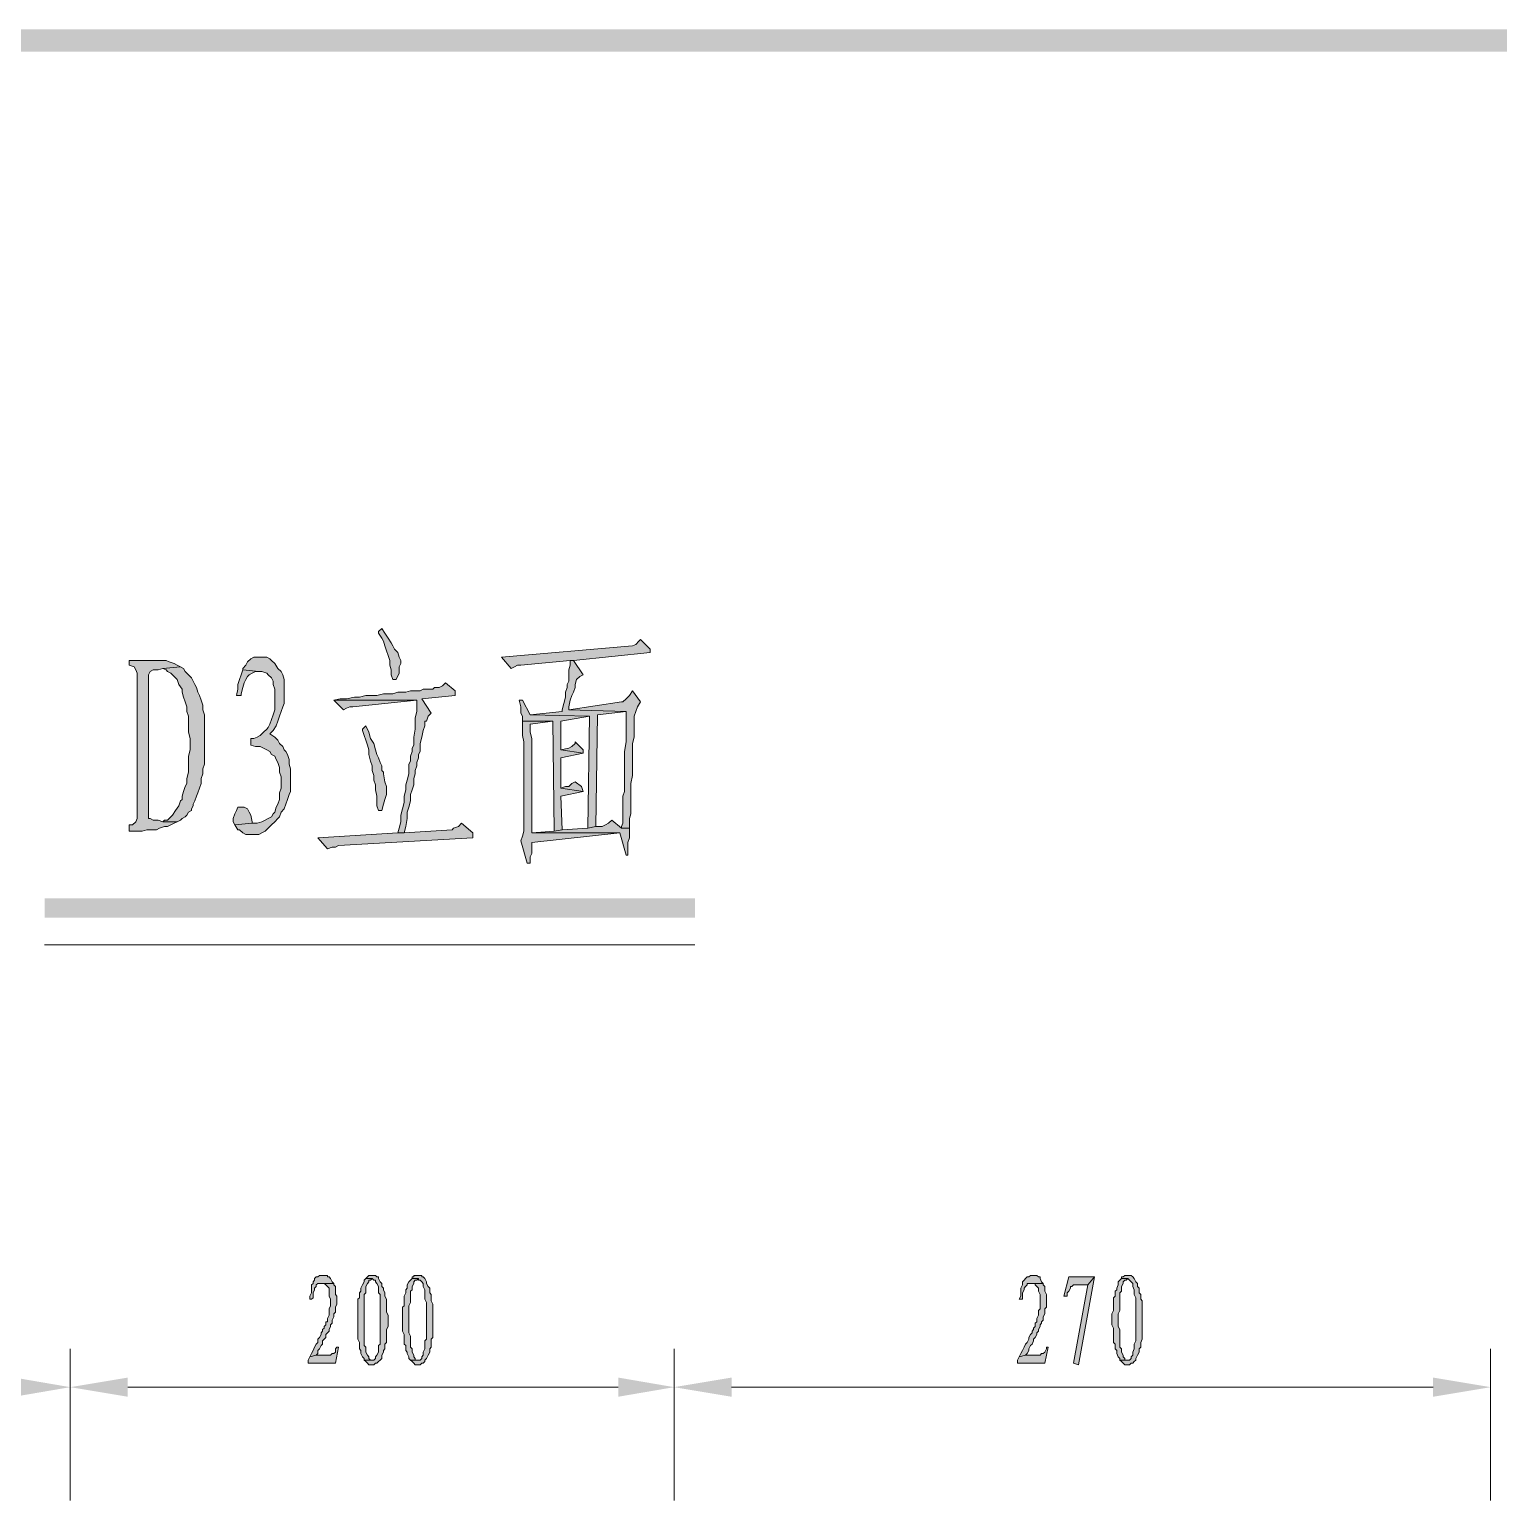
# Model space of a CAD drawing. Header units: millimetres. Extents: x 24 to 410, y 10 to 282.
# Drawn here: x 122.79 to 161.71, y 243.25 to 282.24 of the extents above; entities that cross this region are included whole.
import ezdxf

# ---------------------------------------------------------------- set-up
doc = ezdxf.new("R2010")
doc.units = ezdxf.units.MM

msp = doc.modelspace()

# ---------------------------------------------------------------- hatches: boundary and pattern name
h = msp.add_hatch(color=7)
h.dxf.hatch_style = 2
h.paths.add_polyline_path([(410.379333, 282.236333), (30.395333, 281.643667), (29.802667, 282.236333)])
h = msp.add_hatch(color=7)
h.dxf.hatch_style = 2
h.paths.add_polyline_path([(409.786667, 281.643667), (410.379333, 282.236333), (30.395333, 281.643667)])
h = msp.add_hatch(color=7)
h.dxf.hatch_style = 2
h.paths.add_polyline_path([(132.122333, 266.361333), (132.037667, 266.276667), (132.037667, 266.234333), (132.122333, 266.107333), (132.164667, 266.022667), (132.207, 265.895667), (132.249333, 265.768667), (132.291667, 265.641667), (132.334, 265.514667), (132.334, 265.387667), (132.376333, 265.260667), (132.376333, 265.133667), (132.418667, 265.006667), (132.503333, 265.006667), (132.588, 265.176), (132.588, 265.345333), (132.630333, 265.43), (132.630333, 265.514667), (132.588, 265.599333), (132.545667, 265.726333), (132.503333, 265.768667), (132.461, 265.811), (132.418667, 265.895667), (132.376333, 265.980333), (132.291667, 266.107333), (132.207, 266.234333)])
h = msp.add_hatch(color=7)
h.dxf.hatch_style = 2
h.paths.add_polyline_path([(138.980333, 266.065), (138.938, 266.022667), (138.853333, 265.938), (138.768667, 265.895667), (135.297333, 265.599333), (135.551333, 265.303), (135.636, 265.345333), (135.720667, 265.387667), (135.805333, 265.387667), (137.117667, 265.514667), (137.202333, 265.514667), (139.234333, 265.726333), (139.234333, 265.811)])
h = msp.add_hatch(color=7)
h.dxf.hatch_style = 2
h.paths.add_polyline_path([(128.947333, 265.599333), (128.735667, 265.599333), (128.651, 265.557), (128.566333, 265.472333), (128.524, 265.387667), (128.439333, 265.303), (128.439333, 265.260667), (128.862667, 265.218333), (128.947333, 265.218333), (129.074333, 265.176), (129.116667, 265.133667), (129.201333, 265.049), (129.243667, 264.964333), (129.243667, 264.879667), (129.286, 264.752667), (129.286, 264.202333), (129.243667, 264.075333), (129.201333, 263.948333), (129.159, 263.821333), (129.116667, 263.736667), (129.074333, 263.694333), (128.989667, 263.609667), (128.905, 263.525), (128.820333, 263.482667), (128.735667, 263.440333), (128.651, 263.440333), (128.651, 263.271), (128.778, 263.228667), (128.905, 263.228667), (128.989667, 263.186333), (129.074333, 263.144), (129.159, 263.101667), (129.201333, 263.017), (129.286, 262.974667), (129.328333, 262.89), (129.370667, 262.805333), (129.413, 262.678333), (129.413, 262.551333), (129.455333, 262.424333), (129.455333, 262.128), (129.413, 262.001), (129.413, 261.831667), (129.370667, 261.704667), (129.328333, 261.62), (129.286, 261.493), (129.243667, 261.450667), (129.201333, 261.366), (129.116667, 261.323667), (129.032, 261.281333), (128.947333, 261.239), (128.820333, 261.196667), (128.693333, 261.196667), (128.227667, 261.154333), (128.312333, 261.027333), (128.354667, 261.027333), (128.439333, 260.942667), (128.524, 260.900333), (128.862667, 260.900333), (128.947333, 260.942667), (129.032, 260.985), (129.116667, 261.069667), (129.201333, 261.154333), (129.286, 261.239), (129.370667, 261.323667), (129.413, 261.366), (129.455333, 261.493), (129.54, 261.577667), (129.582333, 261.704667), (129.624667, 261.831667), (129.667, 261.958667), (129.709333, 262.043333), (129.709333, 262.636), (129.667, 262.763), (129.667, 262.89), (129.624667, 263.017), (129.582333, 263.101667), (129.54, 263.144), (129.497667, 263.228667), (129.413, 263.313333), (129.370667, 263.398), (129.286, 263.482667), (129.159, 263.567333), (129.243667, 263.652), (129.328333, 263.779), (129.370667, 263.906), (129.413, 264.033), (129.455333, 264.16), (129.497667, 264.287), (129.54, 264.371667), (129.54, 265.006667), (129.497667, 265.133667), (129.455333, 265.218333), (129.370667, 265.303), (129.286, 265.43), (129.201333, 265.514667), (129.159, 265.557), (129.074333, 265.599333)])
h = msp.add_hatch(color=7)
h.dxf.hatch_style = 2
h.paths.add_polyline_path([(126.195667, 265.514667), (125.433667, 265.514667), (125.433667, 265.387667), (125.560667, 265.345333), (125.603, 265.260667), (125.645333, 265.176), (125.645333, 261.323667), (125.603, 261.239), (125.518333, 261.154333), (125.433667, 261.154333), (125.433667, 260.985), (125.772333, 260.985), (125.899333, 261.027333), (126.153333, 261.027333), (126.238, 261.069667), (126.365, 261.112), (126.449667, 261.112), (126.534333, 261.154333), (126.619, 261.196667), (126.703667, 261.239), (126.322667, 261.239), (126.195667, 261.281333), (126.068667, 261.281333), (125.984, 261.323667), (125.941667, 261.323667), (125.941667, 265.133667), (125.984, 265.218333), (126.068667, 265.260667), (126.195667, 265.260667), (126.322667, 265.303), (126.788333, 265.345333), (126.703667, 265.387667), (126.619, 265.43), (126.492, 265.472333), (126.407333, 265.514667)])
h = msp.add_hatch(color=7)
h.dxf.hatch_style = 2
h.paths.add_polyline_path([(126.788333, 265.345333), (126.322667, 265.303), (126.407333, 265.260667), (126.449667, 265.218333), (126.534333, 265.176), (126.619, 265.091333), (126.703667, 265.006667), (126.746, 264.879667), (126.830667, 264.752667), (126.830667, 264.668), (126.873, 264.541), (126.915333, 264.414), (126.957667, 264.287), (126.957667, 264.16), (127, 264.033), (127, 263.609667), (127.042333, 263.440333), (127.042333, 263.144), (127, 262.974667), (127, 262.551333), (126.957667, 262.382), (126.957667, 262.255), (126.915333, 262.170333), (126.873, 262.043333), (126.830667, 261.916333), (126.830667, 261.831667), (126.788333, 261.789333), (126.746, 261.662333), (126.661333, 261.535333), (126.576667, 261.408333), (126.534333, 261.366), (126.449667, 261.281333), (126.365, 261.281333), (126.322667, 261.239), (126.703667, 261.239), (126.788333, 261.281333), (126.830667, 261.323667), (126.915333, 261.366), (126.957667, 261.408333), (127, 261.493), (127.084667, 261.535333), (127.084667, 261.577667), (127.127, 261.662333), (127.127, 261.704667), (127.169333, 261.789333), (127.211667, 261.916333), (127.254, 262.001), (127.296333, 262.128), (127.338667, 262.255), (127.338667, 262.382), (127.381, 262.509), (127.381, 262.636), (127.423333, 262.763), (127.423333, 264.075333), (127.381, 264.202333), (127.381, 264.329333), (127.338667, 264.456333), (127.296333, 264.583333), (127.254, 264.668), (127.211667, 264.795), (127.169333, 264.879667), (127.127, 264.964333), (127.084667, 265.049), (127, 265.133667), (126.915333, 265.218333), (126.873, 265.303)])
h = msp.add_hatch(color=7)
h.dxf.hatch_style = 2
h.paths.add_polyline_path([(128.439333, 265.260667), (128.397, 265.133667), (128.354667, 265.006667), (128.312333, 264.879667), (128.312333, 264.752667), (128.27, 264.583333), (128.397, 264.583333), (128.397, 264.625667), (128.439333, 264.795), (128.481667, 264.922), (128.524, 265.006667), (128.566333, 265.091333), (128.608667, 265.133667), (128.693333, 265.176), (128.778, 265.218333), (128.862667, 265.218333)])
h = msp.add_hatch(color=7)
h.dxf.hatch_style = 2
h.paths.add_polyline_path([(137.202333, 265.514667), (137.117667, 265.514667), (137.117667, 265.387667), (137.075333, 265.260667), (137.075333, 264.964333), (137.033, 264.879667), (137.033, 264.795), (136.990667, 264.668), (136.990667, 264.541), (136.948333, 264.371667), (136.906, 264.202333), (136.906, 264.16), (136.059333, 264.075333), (137.625667, 264.033), (137.583333, 261.069667), (137.795, 261.112), (137.837333, 264.075333), (138.599333, 264.16), (137.075333, 264.202333), (137.075333, 264.287), (137.117667, 264.456333), (137.16, 264.583333), (137.202333, 264.668), (137.244667, 264.795), (137.244667, 264.837333), (137.244667, 264.879667), (137.287, 265.006667), (137.371667, 265.091333), (137.456333, 265.133667)])
h = msp.add_hatch(color=7)
h.dxf.hatch_style = 2
h.paths.add_polyline_path([(133.815667, 264.922), (133.731, 264.837333), (133.646333, 264.795), (133.519333, 264.795), (133.477, 264.752667), (133.223, 264.752667), (133.138333, 264.710333), (132.884333, 264.710333), (132.757333, 264.668), (132.545667, 264.668), (132.418667, 264.625667), (132.164667, 264.625667), (131.995333, 264.583333), (131.868333, 264.583333), (131.699, 264.583333), (131.529667, 264.541), (131.402667, 264.541), (131.191, 264.498667), (131.021667, 264.498667), (130.852333, 264.456333), (133.053667, 264.456333), (133.053667, 264.414), (133.053667, 264.16), (133.011333, 263.990667), (133.011333, 263.694333), (132.969, 263.482667), (132.969, 263.271), (132.926667, 263.186333), (132.926667, 263.101667), (132.884333, 262.974667), (132.884333, 262.847667), (132.842, 262.763), (132.842, 262.509), (132.799667, 262.339667), (132.757333, 262.212667), (132.757333, 262.085667), (132.715, 261.916333), (132.715, 261.747), (132.672667, 261.577667), (132.630333, 261.408333), (132.630333, 261.239), (132.588, 261.069667), (132.545667, 260.942667), (132.715, 260.942667), (132.757333, 261.112), (132.799667, 261.323667), (132.799667, 261.493), (132.842, 261.62), (132.884333, 261.789333), (132.884333, 261.958667), (132.926667, 262.085667), (132.969, 262.212667), (132.969, 262.382), (133.011333, 262.509), (133.011333, 262.593667), (133.053667, 262.720667), (133.053667, 262.805333), (133.096, 262.932333), (133.096, 263.017), (133.138333, 263.101667), (133.138333, 263.313333), (133.180667, 263.482667), (133.223, 263.652), (133.265333, 263.779), (133.265333, 263.906), (133.307667, 263.906), (133.35, 264.033), (133.434667, 264.117667), (133.180667, 264.498667), (134.069667, 264.583333), (134.069667, 264.710333)])
h = msp.add_hatch(color=7)
h.dxf.hatch_style = 2
h.paths.add_polyline_path([(130.852333, 264.456333), (131.106333, 264.202333), (131.191, 264.244667), (131.275667, 264.287), (131.360333, 264.287), (133.053667, 264.456333)])
h = msp.add_hatch(color=7)
h.dxf.hatch_style = 2
h.paths.add_polyline_path([(135.847667, 264.456333), (135.763, 264.456333), (135.805333, 264.287), (135.805333, 264.117667), (135.847667, 264.033), (135.847667, 263.906), (136.652, 263.906), (136.694333, 260.985), (136.906, 261.027333), (136.863667, 261.916333), (137.456333, 262.043333), (136.863667, 262.128), (136.863667, 262.932333), (137.456333, 263.059333), (136.863667, 263.144), (136.863667, 263.906), (137.625667, 264.033), (136.059333, 264.075333)])
h = msp.add_hatch(color=7)
h.dxf.hatch_style = 2
h.paths.add_polyline_path([(138.768667, 264.710333), (138.684, 264.583333), (138.599333, 264.498667), (138.514667, 264.414), (138.472333, 264.414), (137.075333, 264.202333), (138.599333, 264.16), (138.599333, 263.355667), (138.557, 263.101667), (138.557, 262.043333), (138.514667, 261.916333), (138.514667, 261.323667), (138.514667, 261.281333), (138.514667, 261.196667), (138.472333, 261.112), (138.472333, 261.069667), (138.684, 261.069667), (138.684, 261.323667), (138.726333, 261.450667), (138.726333, 262.255), (138.768667, 262.466667), (138.768667, 263.313333), (138.811, 263.482667), (138.811, 264.033), (138.853333, 264.16), (138.895667, 264.287), (138.980333, 264.414)])
h = msp.add_hatch(color=7)
h.dxf.hatch_style = 2
h.paths.add_polyline_path([(131.699, 263.779), (131.614333, 263.694333), (131.614333, 263.652), (131.656667, 263.525), (131.699, 263.398), (131.741333, 263.271), (131.783667, 263.144), (131.783667, 263.017), (131.826, 262.847667), (131.868333, 262.720667), (131.868333, 262.593667), (131.910667, 262.466667), (131.910667, 262.339667), (131.953, 262.212667), (131.953, 262.085667), (131.995333, 261.916333), (131.995333, 261.662333), (132.037667, 261.535333), (132.122333, 261.535333), (132.164667, 261.704667), (132.207, 261.831667), (132.249333, 261.958667), (132.249333, 262.170333), (132.207, 262.297333), (132.164667, 262.509), (132.164667, 262.551333), (132.122333, 262.593667), (132.122333, 262.720667), (132.08, 262.805333), (132.037667, 262.932333), (131.995333, 263.017), (131.953, 263.144), (131.910667, 263.313333), (131.826, 263.440333), (131.783667, 263.609667)])
h = msp.add_hatch(color=7)
h.dxf.hatch_style = 2
h.paths.add_polyline_path([(135.847667, 263.906), (135.847667, 263.525), (135.89, 263.355667), (135.89, 260.985), (135.847667, 260.858), (135.805333, 260.731), (135.974667, 260.138333), (136.059333, 260.138333), (136.059333, 260.180667), (136.059333, 260.307667), (136.101667, 260.392333), (136.101667, 260.688667), (138.43, 260.942667), (136.101667, 260.942667), (136.101667, 261.069667), (136.101667, 263.440333), (136.059333, 263.609667), (136.059333, 263.821333), (136.652, 263.906)])
h = msp.add_hatch(color=7)
h.dxf.hatch_style = 2
h.paths.add_polyline_path([(137.244667, 263.355667), (137.244667, 263.313333), (137.16, 263.228667), (137.075333, 263.186333), (136.863667, 263.144), (137.456333, 263.059333), (137.456333, 263.144)])
h = msp.add_hatch(color=7)
h.dxf.hatch_style = 2
h.paths.add_polyline_path([(137.244667, 262.297333), (137.16, 262.255), (137.075333, 262.170333), (136.990667, 262.170333), (136.863667, 262.128), (137.456333, 262.043333), (137.414, 262.170333)])
h = msp.add_hatch(color=7)
h.dxf.hatch_style = 2
h.paths.add_polyline_path([(128.397, 261.62), (128.312333, 261.62), (128.27, 261.535333), (128.227667, 261.450667), (128.185333, 261.323667), (128.185333, 261.239), (128.227667, 261.154333), (128.693333, 261.196667), (128.693333, 261.239), (128.651, 261.408333), (128.608667, 261.493), (128.566333, 261.577667), (128.481667, 261.62)])
h = msp.add_hatch(color=7)
h.dxf.hatch_style = 2
h.paths.add_polyline_path([(138.218333, 261.281333), (138.133667, 261.196667), (138.049, 261.154333), (137.964333, 261.112), (137.795, 261.112), (137.583333, 261.069667), (136.906, 261.027333), (136.694333, 260.985), (136.101667, 260.942667), (138.43, 260.942667), (138.599333, 260.35), (138.641667, 260.35), (138.641667, 260.392333), (138.641667, 260.688667), (138.684, 260.815667), (138.684, 261.069667), (138.472333, 261.069667)])
h = msp.add_hatch(color=7)
h.dxf.hatch_style = 2
h.paths.add_polyline_path([(134.239, 261.196667), (134.154333, 261.112), (134.027333, 261.069667), (133.985, 261.027333), (132.715, 260.942667), (132.545667, 260.942667), (130.429, 260.815667), (130.683, 260.519333), (130.81, 260.561667), (130.894667, 260.561667), (130.979333, 260.604), (134.535333, 260.815667), (134.535333, 260.942667)])
h = msp.add_hatch(color=7)
h.dxf.hatch_style = 2
h.paths.add_polyline_path([(123.19, 259.207), (123.19, 258.699), (140.419667, 259.207)])
h = msp.add_hatch(color=7)
h.dxf.hatch_style = 2
h.paths.add_polyline_path([(123.19, 258.699), (140.419667, 259.207), (140.419667, 258.699)])
h = msp.add_hatch(color=7)
h.dxf.hatch_style = 2
h.paths.add_polyline_path([(130.598333, 249.216333), (130.471333, 249.216333), (130.429, 249.174), (130.386667, 249.174), (130.344333, 249.131667), (130.344333, 249.089333), (130.302, 249.047), (130.302, 249.004667), (130.259667, 248.962333), (130.259667, 248.750667), (130.217333, 248.666), (130.217333, 248.581333), (130.259667, 248.581333), (130.302, 248.623667), (130.302, 248.750667), (130.344333, 248.835333), (130.344333, 248.877667), (130.386667, 248.92), (130.386667, 248.962333), (130.429, 249.004667), (130.471333, 249.004667), (130.513667, 249.004667), (130.852333, 249.004667), (130.81, 249.047), (130.767667, 249.131667), (130.725333, 249.174), (130.683, 249.174), (130.683, 249.216333)])
h = msp.add_hatch(color=7)
h.dxf.hatch_style = 2
h.paths.add_polyline_path([(131.868333, 249.216333), (131.783667, 249.216333), (131.741333, 249.174), (131.699, 249.131667), (131.868333, 249.131667), (131.910667, 249.089333), (131.953, 249.089333), (131.953, 249.047), (131.995333, 249.004667), (132.037667, 248.92), (132.037667, 248.750667), (132.08, 248.708333), (132.08, 248.031), (132.08, 247.988667), (132.08, 247.396), (132.037667, 247.353667), (132.037667, 247.184333), (131.995333, 247.099667), (131.953, 247.057333), (131.953, 247.015), (131.910667, 246.972667), (131.656667, 246.972667), (131.699, 246.930333), (131.741333, 246.888), (131.783667, 246.845667), (131.910667, 246.845667), (131.953, 246.888), (131.995333, 246.888), (132.037667, 246.930333), (132.08, 246.972667), (132.122333, 247.015), (132.122333, 247.099667), (132.164667, 247.184333), (132.164667, 247.226667), (132.207, 247.269), (132.207, 247.396), (132.249333, 247.438333), (132.249333, 247.777), (132.291667, 247.861667), (132.291667, 248.158), (132.249333, 248.242667), (132.249333, 248.581333), (132.207, 248.666), (132.207, 248.750667), (132.164667, 248.835333), (132.164667, 248.877667), (132.122333, 248.92), (132.122333, 249.004667), (132.08, 249.047), (132.037667, 249.131667), (132.037667, 249.174), (131.995333, 249.174), (131.953, 249.216333)])
h = msp.add_hatch(color=7)
h.dxf.hatch_style = 2
h.paths.add_polyline_path([(133.096, 249.216333), (132.969, 249.216333), (132.969, 249.174), (132.926667, 249.174), (132.926667, 249.131667), (133.096, 249.131667), (133.096, 249.089333), (133.138333, 249.089333), (133.180667, 249.047), (133.223, 249.004667), (133.223, 248.92), (133.265333, 248.835333), (133.265333, 248.581333), (133.307667, 248.496667), (133.307667, 248.031), (133.307667, 247.988667), (133.307667, 247.523), (133.265333, 247.480667), (133.265333, 247.269), (133.223, 247.184333), (133.223, 247.099667), (133.180667, 247.057333), (133.180667, 247.015), (133.138333, 246.972667), (132.884333, 246.972667), (132.926667, 246.930333), (132.969, 246.888), (133.011333, 246.845667), (133.138333, 246.845667), (133.180667, 246.888), (133.223, 246.888), (133.265333, 246.930333), (133.265333, 246.972667), (133.307667, 247.015), (133.35, 247.099667), (133.392333, 247.184333), (133.392333, 247.269), (133.434667, 247.311333), (133.434667, 247.523), (133.477, 247.565333), (133.477, 248.454333), (133.434667, 248.539), (133.434667, 248.708333), (133.392333, 248.750667), (133.392333, 248.877667), (133.35, 248.92), (133.307667, 249.004667), (133.307667, 249.047), (133.265333, 249.131667), (133.223, 249.174), (133.180667, 249.174), (133.180667, 249.216333)])
h = msp.add_hatch(color=7)
h.dxf.hatch_style = 2
h.paths.add_polyline_path([(149.394333, 249.216333), (149.309667, 249.216333), (149.267333, 249.174), (149.225, 249.174), (149.182667, 249.131667), (149.140333, 249.089333), (149.098, 249.047), (149.098, 248.962333), (149.055667, 248.877667), (149.055667, 248.666), (149.013333, 248.581333), (149.098, 248.581333), (149.098, 248.623667), (149.098, 248.750667), (149.140333, 248.835333), (149.140333, 248.877667), (149.182667, 248.92), (149.225, 248.962333), (149.225, 249.004667), (149.267333, 249.004667), (149.352, 249.004667), (149.648333, 249.004667), (149.606, 249.047), (149.563667, 249.131667), (149.563667, 249.174), (149.521333, 249.174), (149.479, 249.216333)])
h = msp.add_hatch(color=7)
h.dxf.hatch_style = 2
h.paths.add_polyline_path([(151.003, 249.174), (150.325667, 249.174), (150.198667, 248.666), (150.283333, 248.666), (150.283333, 248.750667), (150.325667, 248.793), (150.368, 248.877667), (150.368, 248.92), (150.410333, 248.92), (150.452667, 248.962333), (150.833667, 248.962333)])
h = msp.add_hatch(color=7)
h.dxf.hatch_style = 2
h.paths.add_polyline_path([(151.003, 249.174), (150.833667, 248.962333), (150.452667, 246.888), (150.579667, 246.845667)])
h = msp.add_hatch(color=7)
h.dxf.hatch_style = 2
h.paths.add_polyline_path([(151.892, 249.216333), (151.807333, 249.216333), (151.765, 249.174), (151.722667, 249.174), (151.722667, 249.131667), (151.892, 249.131667), (151.934333, 249.089333), (151.976667, 249.047), (152.019, 249.004667), (152.019, 248.92), (152.061333, 248.835333), (152.061333, 248.708333), (152.103667, 248.623667), (152.103667, 248.031), (152.103667, 247.988667), (152.103667, 247.480667), (152.061333, 247.396), (152.061333, 247.269), (152.019, 247.184333), (152.019, 247.099667), (151.976667, 247.057333), (151.976667, 247.015), (151.934333, 246.972667), (151.680333, 246.972667), (151.722667, 246.930333), (151.765, 246.888), (151.807333, 246.845667), (151.934333, 246.845667), (151.976667, 246.888), (152.019, 246.888), (152.061333, 246.930333), (152.103667, 246.972667), (152.103667, 247.015), (152.146, 247.099667), (152.188333, 247.184333), (152.188333, 247.269), (152.230667, 247.311333), (152.230667, 247.438333), (152.273, 247.523), (152.273, 248.539), (152.230667, 248.581333), (152.230667, 248.708333), (152.188333, 248.750667), (152.188333, 248.877667), (152.146, 248.92), (152.146, 249.004667), (152.103667, 249.047), (152.061333, 249.131667), (152.019, 249.174), (151.976667, 249.216333)])
h = msp.add_hatch(color=7)
h.dxf.hatch_style = 2
h.paths.add_polyline_path([(130.852333, 249.004667), (130.513667, 249.004667), (130.556, 249.004667), (130.598333, 249.004667), (130.640667, 248.962333), (130.683, 248.92), (130.725333, 248.877667), (130.725333, 248.666), (130.767667, 248.581333), (130.767667, 248.412), (130.725333, 248.327333), (130.725333, 248.158), (130.683, 248.073333), (130.683, 247.988667), (130.640667, 247.988667), (130.640667, 247.904), (130.598333, 247.861667), (130.598333, 247.819333), (130.556, 247.777), (130.556, 247.734667), (130.513667, 247.692333), (130.513667, 247.65), (130.471333, 247.565333), (130.429, 247.523), (130.429, 247.438333), (130.386667, 247.396), (130.344333, 247.311333), (130.302, 247.226667), (130.259667, 247.142), (130.217333, 247.057333), (130.386667, 247.099667), (130.429, 247.142), (130.429, 247.226667), (130.471333, 247.269), (130.513667, 247.353667), (130.556, 247.396), (130.556, 247.480667), (130.598333, 247.523), (130.640667, 247.565333), (130.640667, 247.65), (130.683, 247.692333), (130.725333, 247.734667), (130.725333, 247.777), (130.767667, 247.861667), (130.767667, 247.904), (130.81, 247.946333), (130.81, 248.031), (130.852333, 248.115667), (130.852333, 248.200333), (130.894667, 248.242667), (130.894667, 248.369667), (130.937, 248.454333), (130.937, 248.666), (130.894667, 248.708333), (130.894667, 248.92), (130.852333, 248.962333)])
h = msp.add_hatch(color=7)
h.dxf.hatch_style = 2
h.paths.add_polyline_path([(131.699, 249.131667), (131.656667, 249.089333), (131.656667, 249.047), (131.614333, 248.962333), (131.572, 248.877667), (131.572, 248.793), (131.529667, 248.750667), (131.529667, 248.623667), (131.487333, 248.581333), (131.487333, 247.523), (131.529667, 247.438333), (131.529667, 247.396), (131.529667, 247.269), (131.572, 247.226667), (131.572, 247.142), (131.614333, 247.057333), (131.656667, 247.015), (131.656667, 246.972667), (131.868333, 246.972667), (131.826, 246.972667), (131.783667, 247.015), (131.783667, 247.057333), (131.741333, 247.099667), (131.699, 247.184333), (131.699, 247.311333), (131.656667, 247.353667), (131.656667, 248.708333), (131.699, 248.750667), (131.699, 248.92), (131.741333, 249.004667), (131.783667, 249.047), (131.783667, 249.089333), (131.826, 249.089333), (131.868333, 249.131667)])
h = msp.add_hatch(color=7)
h.dxf.hatch_style = 2
h.paths.add_polyline_path([(132.926667, 249.131667), (132.884333, 249.089333), (132.842, 249.047), (132.799667, 248.962333), (132.799667, 248.877667), (132.757333, 248.835333), (132.757333, 248.750667), (132.715, 248.666), (132.715, 248.412), (132.672667, 248.369667), (132.672667, 247.734667), (132.715, 247.65), (132.715, 247.438333), (132.715, 247.396), (132.757333, 247.353667), (132.757333, 247.226667), (132.799667, 247.184333), (132.799667, 247.142), (132.842, 247.057333), (132.842, 247.015), (132.884333, 246.972667), (133.053667, 246.972667), (133.011333, 246.972667), (133.011333, 247.015), (132.969, 247.057333), (132.969, 247.099667), (132.926667, 247.184333), (132.926667, 247.269), (132.884333, 247.311333), (132.884333, 247.607667), (132.842, 247.692333), (132.842, 248.412), (132.884333, 248.496667), (132.884333, 248.793), (132.926667, 248.835333), (132.926667, 248.92), (132.969, 249.004667), (132.969, 249.047), (133.011333, 249.089333), (133.053667, 249.089333), (133.096, 249.131667)])
h = msp.add_hatch(color=7)
h.dxf.hatch_style = 2
h.paths.add_polyline_path([(149.648333, 249.004667), (149.352, 249.004667), (149.436667, 249.004667), (149.436667, 248.962333), (149.479, 248.92), (149.521333, 248.877667), (149.521333, 248.793), (149.563667, 248.708333), (149.563667, 248.327333), (149.521333, 248.285), (149.521333, 248.158), (149.479, 248.073333), (149.479, 247.988667), (149.436667, 247.946333), (149.436667, 247.861667), (149.394333, 247.819333), (149.394333, 247.777), (149.352, 247.734667), (149.352, 247.692333), (149.309667, 247.65), (149.267333, 247.565333), (149.267333, 247.523), (149.225, 247.438333), (149.182667, 247.396), (149.140333, 247.311333), (149.098, 247.226667), (149.055667, 247.142), (149.013333, 247.057333), (149.182667, 247.099667), (149.225, 247.142), (149.267333, 247.226667), (149.267333, 247.269), (149.309667, 247.353667), (149.352, 247.396), (149.394333, 247.480667), (149.394333, 247.523), (149.436667, 247.565333), (149.479, 247.65), (149.479, 247.692333), (149.521333, 247.734667), (149.521333, 247.777), (149.563667, 247.861667), (149.563667, 247.904), (149.606, 247.946333), (149.606, 247.988667), (149.648333, 248.031), (149.648333, 248.115667), (149.690667, 248.200333), (149.690667, 248.327333), (149.733, 248.369667), (149.733, 248.708333), (149.690667, 248.793), (149.690667, 248.92), (149.648333, 248.962333)])
h = msp.add_hatch(color=7)
h.dxf.hatch_style = 2
h.paths.add_polyline_path([(151.722667, 249.131667), (151.680333, 249.089333), (151.638, 249.047), (151.638, 248.962333), (151.595667, 248.877667), (151.595667, 248.835333), (151.553333, 248.793), (151.553333, 248.666), (151.511, 248.623667), (151.511, 248.285), (151.468667, 248.200333), (151.468667, 247.904), (151.511, 247.819333), (151.511, 247.438333), (151.553333, 247.396), (151.553333, 247.269), (151.595667, 247.226667), (151.595667, 247.142), (151.638, 247.057333), (151.680333, 247.015), (151.680333, 246.972667), (151.892, 246.972667), (151.807333, 246.972667), (151.807333, 247.015), (151.765, 247.057333), (151.765, 247.099667), (151.722667, 247.184333), (151.722667, 247.269), (151.680333, 247.311333), (151.680333, 247.777), (151.638, 247.861667), (151.638, 248.200333), (151.680333, 248.285), (151.680333, 248.750667), (151.722667, 248.793), (151.722667, 248.92), (151.765, 249.004667), (151.765, 249.047), (151.807333, 249.089333), (151.849667, 249.089333), (151.892, 249.131667)])
h = msp.add_hatch(color=7)
h.dxf.hatch_style = 2
h.paths.add_polyline_path([(130.979333, 247.311333), (130.937, 247.311333), (130.894667, 247.269), (130.894667, 247.184333), (130.852333, 247.142), (130.81, 247.142), (130.767667, 247.099667), (130.386667, 247.099667), (130.217333, 247.057333), (130.175, 246.972667), (130.175, 246.888), (130.894667, 246.888)])
h = msp.add_hatch(color=7)
h.dxf.hatch_style = 2
h.paths.add_polyline_path([(149.775333, 247.311333), (149.733, 247.311333), (149.733, 247.269), (149.690667, 247.184333), (149.648333, 247.142), (149.606, 247.142), (149.563667, 247.099667), (149.182667, 247.099667), (149.013333, 247.057333), (148.971, 246.972667), (148.971, 246.888), (149.690667, 246.888)])
h = msp.add_hatch(color=7)
h.dxf.hatch_style = 2
h.paths.add_polyline_path([(122.385667, 246.507), (122.385667, 245.999), (123.867333, 246.253)])
h = msp.add_hatch(color=7)
h.dxf.hatch_style = 2
h.paths.add_polyline_path([(125.391333, 246.507), (125.391333, 245.999), (123.867333, 246.253)])
h = msp.add_hatch(color=7)
h.dxf.hatch_style = 2
h.paths.add_polyline_path([(138.387667, 246.507), (138.387667, 245.999), (139.869333, 246.253)])
h = msp.add_hatch(color=7)
h.dxf.hatch_style = 2
h.paths.add_polyline_path([(141.393333, 246.507), (141.393333, 245.999), (139.869333, 246.253)])
h = msp.add_hatch(color=7)
h.dxf.hatch_style = 2
h.paths.add_polyline_path([(159.977667, 246.507), (159.977667, 245.999), (161.501667, 246.253)])

# ---------------------------------------------------------------- linework, layer by layer
at = {"color": 7, "lineweight": 0}
for points in [[(132.122333, 266.361333), (132.037667, 266.276667), (132.037667, 266.234333), (132.122333, 266.107333), (132.164667, 266.022667), (132.207, 265.895667), (132.249333, 265.768667), (132.291667, 265.641667), (132.334, 265.514667), (132.334, 265.387667), (132.376333, 265.260667), (132.376333, 265.133667), (132.418667, 265.006667), (132.503333, 265.006667), (132.588, 265.176), (132.588, 265.345333), (132.630333, 265.43), (132.630333, 265.514667), (132.588, 265.599333), (132.545667, 265.726333), (132.503333, 265.768667), (132.461, 265.811), (132.418667, 265.895667), (132.376333, 265.980333), (132.291667, 266.107333), (132.207, 266.234333)], [(138.980333, 266.065), (138.938, 266.022667), (138.853333, 265.938), (138.768667, 265.895667), (135.297333, 265.599333), (135.551333, 265.303), (135.636, 265.345333), (135.720667, 265.387667), (135.805333, 265.387667), (137.117667, 265.514667), (137.202333, 265.514667), (139.234333, 265.726333), (139.234333, 265.811)], [(128.947333, 265.599333), (128.735667, 265.599333), (128.651, 265.557), (128.566333, 265.472333), (128.524, 265.387667), (128.439333, 265.303), (128.439333, 265.260667), (128.862667, 265.218333), (128.947333, 265.218333), (129.074333, 265.176), (129.116667, 265.133667), (129.201333, 265.049), (129.243667, 264.964333), (129.243667, 264.879667), (129.286, 264.752667), (129.286, 264.202333), (129.243667, 264.075333), (129.201333, 263.948333), (129.159, 263.821333), (129.116667, 263.736667), (129.074333, 263.694333), (128.989667, 263.609667), (128.905, 263.525), (128.820333, 263.482667), (128.735667, 263.440333), (128.651, 263.440333), (128.651, 263.271), (128.778, 263.228667), (128.905, 263.228667), (128.989667, 263.186333), (129.074333, 263.144), (129.159, 263.101667), (129.201333, 263.017), (129.286, 262.974667), (129.328333, 262.89), (129.370667, 262.805333), (129.413, 262.678333), (129.413, 262.551333), (129.455333, 262.424333), (129.455333, 262.128), (129.413, 262.001), (129.413, 261.831667), (129.370667, 261.704667), (129.328333, 261.62), (129.286, 261.493), (129.243667, 261.450667), (129.201333, 261.366), (129.116667, 261.323667), (129.032, 261.281333), (128.947333, 261.239), (128.820333, 261.196667), (128.693333, 261.196667), (128.227667, 261.154333), (128.312333, 261.027333), (128.354667, 261.027333), (128.439333, 260.942667), (128.524, 260.900333), (128.862667, 260.900333), (128.947333, 260.942667), (129.032, 260.985), (129.116667, 261.069667), (129.201333, 261.154333), (129.286, 261.239), (129.370667, 261.323667), (129.413, 261.366), (129.455333, 261.493), (129.54, 261.577667), (129.582333, 261.704667), (129.624667, 261.831667), (129.667, 261.958667), (129.709333, 262.043333), (129.709333, 262.636), (129.667, 262.763), (129.667, 262.89), (129.624667, 263.017), (129.582333, 263.101667), (129.54, 263.144), (129.497667, 263.228667), (129.413, 263.313333), (129.370667, 263.398), (129.286, 263.482667), (129.159, 263.567333), (129.243667, 263.652), (129.328333, 263.779), (129.370667, 263.906), (129.413, 264.033), (129.455333, 264.16), (129.497667, 264.287), (129.54, 264.371667), (129.54, 265.006667), (129.497667, 265.133667), (129.455333, 265.218333), (129.370667, 265.303), (129.286, 265.43), (129.201333, 265.514667), (129.159, 265.557), (129.074333, 265.599333)], [(126.195667, 265.514667), (125.433667, 265.514667), (125.433667, 265.387667), (125.560667, 265.345333), (125.603, 265.260667), (125.645333, 265.176), (125.645333, 261.323667), (125.603, 261.239), (125.518333, 261.154333), (125.433667, 261.154333), (125.433667, 260.985), (125.772333, 260.985), (125.899333, 261.027333), (126.153333, 261.027333), (126.238, 261.069667), (126.365, 261.112), (126.449667, 261.112), (126.534333, 261.154333), (126.619, 261.196667), (126.703667, 261.239), (126.322667, 261.239), (126.195667, 261.281333), (126.068667, 261.281333), (125.984, 261.323667), (125.941667, 261.323667), (125.941667, 265.133667), (125.984, 265.218333), (126.068667, 265.260667), (126.195667, 265.260667), (126.322667, 265.303), (126.788333, 265.345333), (126.703667, 265.387667), (126.619, 265.43), (126.492, 265.472333), (126.407333, 265.514667)], [(126.788333, 265.345333), (126.322667, 265.303), (126.407333, 265.260667), (126.449667, 265.218333), (126.534333, 265.176), (126.619, 265.091333), (126.703667, 265.006667), (126.746, 264.879667), (126.830667, 264.752667), (126.830667, 264.668), (126.873, 264.541), (126.915333, 264.414), (126.957667, 264.287), (126.957667, 264.16), (127, 264.033), (127, 263.609667), (127.042333, 263.440333), (127.042333, 263.144), (127, 262.974667), (127, 262.551333), (126.957667, 262.382), (126.957667, 262.255), (126.915333, 262.170333), (126.873, 262.043333), (126.830667, 261.916333), (126.830667, 261.831667), (126.788333, 261.789333), (126.746, 261.662333), (126.661333, 261.535333), (126.576667, 261.408333), (126.534333, 261.366), (126.449667, 261.281333), (126.365, 261.281333), (126.322667, 261.239), (126.703667, 261.239), (126.788333, 261.281333), (126.830667, 261.323667), (126.915333, 261.366), (126.957667, 261.408333), (127, 261.493), (127.084667, 261.535333), (127.084667, 261.577667), (127.127, 261.662333), (127.127, 261.704667), (127.169333, 261.789333), (127.211667, 261.916333), (127.254, 262.001), (127.296333, 262.128), (127.338667, 262.255), (127.338667, 262.382), (127.381, 262.509), (127.381, 262.636), (127.423333, 262.763), (127.423333, 264.075333), (127.381, 264.202333), (127.381, 264.329333), (127.338667, 264.456333), (127.296333, 264.583333), (127.254, 264.668), (127.211667, 264.795), (127.169333, 264.879667), (127.127, 264.964333), (127.084667, 265.049), (127, 265.133667), (126.915333, 265.218333), (126.873, 265.303)], [(128.439333, 265.260667), (128.397, 265.133667), (128.354667, 265.006667), (128.312333, 264.879667), (128.312333, 264.752667), (128.27, 264.583333), (128.397, 264.583333), (128.397, 264.625667), (128.439333, 264.795), (128.481667, 264.922), (128.524, 265.006667), (128.566333, 265.091333), (128.608667, 265.133667), (128.693333, 265.176), (128.778, 265.218333), (128.862667, 265.218333)], [(137.202333, 265.514667), (137.117667, 265.514667), (137.117667, 265.387667), (137.075333, 265.260667), (137.075333, 264.964333), (137.033, 264.879667), (137.033, 264.795), (136.990667, 264.668), (136.990667, 264.541), (136.948333, 264.371667), (136.906, 264.202333), (136.906, 264.16), (136.059333, 264.075333), (137.625667, 264.033), (137.583333, 261.069667), (137.795, 261.112), (137.837333, 264.075333), (138.599333, 264.16), (137.075333, 264.202333), (137.075333, 264.287), (137.117667, 264.456333), (137.16, 264.583333), (137.202333, 264.668), (137.244667, 264.795), (137.244667, 264.837333), (137.244667, 264.879667), (137.287, 265.006667), (137.371667, 265.091333), (137.456333, 265.133667)], [(133.815667, 264.922), (133.731, 264.837333), (133.646333, 264.795), (133.519333, 264.795), (133.477, 264.752667), (133.223, 264.752667), (133.138333, 264.710333), (132.884333, 264.710333), (132.757333, 264.668), (132.545667, 264.668), (132.418667, 264.625667), (132.164667, 264.625667), (131.995333, 264.583333), (131.868333, 264.583333), (131.699, 264.583333), (131.529667, 264.541), (131.402667, 264.541), (131.191, 264.498667), (131.021667, 264.498667), (130.852333, 264.456333), (133.053667, 264.456333), (133.053667, 264.414), (133.053667, 264.16), (133.011333, 263.990667), (133.011333, 263.694333), (132.969, 263.482667), (132.969, 263.271), (132.926667, 263.186333), (132.926667, 263.101667), (132.884333, 262.974667), (132.884333, 262.847667), (132.842, 262.763), (132.842, 262.509), (132.799667, 262.339667), (132.757333, 262.212667), (132.757333, 262.085667), (132.715, 261.916333), (132.715, 261.747), (132.672667, 261.577667), (132.630333, 261.408333), (132.630333, 261.239), (132.588, 261.069667), (132.545667, 260.942667), (132.715, 260.942667), (132.757333, 261.112), (132.799667, 261.323667), (132.799667, 261.493), (132.842, 261.62), (132.884333, 261.789333), (132.884333, 261.958667), (132.926667, 262.085667), (132.969, 262.212667), (132.969, 262.382), (133.011333, 262.509), (133.011333, 262.593667), (133.053667, 262.720667), (133.053667, 262.805333), (133.096, 262.932333), (133.096, 263.017), (133.138333, 263.101667), (133.138333, 263.313333), (133.180667, 263.482667), (133.223, 263.652), (133.265333, 263.779), (133.265333, 263.906), (133.307667, 263.906), (133.35, 264.033), (133.434667, 264.117667), (133.180667, 264.498667), (134.069667, 264.583333), (134.069667, 264.710333)], [(130.852333, 264.456333), (131.106333, 264.202333), (131.191, 264.244667), (131.275667, 264.287), (131.360333, 264.287), (133.053667, 264.456333)], [(135.847667, 264.456333), (135.763, 264.456333), (135.805333, 264.287), (135.805333, 264.117667), (135.847667, 264.033), (135.847667, 263.906), (136.652, 263.906), (136.694333, 260.985), (136.906, 261.027333), (136.863667, 261.916333), (137.456333, 262.043333), (136.863667, 262.128), (136.863667, 262.932333), (137.456333, 263.059333), (136.863667, 263.144), (136.863667, 263.906), (137.625667, 264.033), (136.059333, 264.075333)], [(138.768667, 264.710333), (138.684, 264.583333), (138.599333, 264.498667), (138.514667, 264.414), (138.472333, 264.414), (137.075333, 264.202333), (138.599333, 264.16), (138.599333, 263.355667), (138.557, 263.101667), (138.557, 262.043333), (138.514667, 261.916333), (138.514667, 261.323667), (138.514667, 261.281333), (138.514667, 261.196667), (138.472333, 261.112), (138.472333, 261.069667), (138.684, 261.069667), (138.684, 261.323667), (138.726333, 261.450667), (138.726333, 262.255), (138.768667, 262.466667), (138.768667, 263.313333), (138.811, 263.482667), (138.811, 264.033), (138.853333, 264.16), (138.895667, 264.287), (138.980333, 264.414)], [(131.699, 263.779), (131.614333, 263.694333), (131.614333, 263.652), (131.656667, 263.525), (131.699, 263.398), (131.741333, 263.271), (131.783667, 263.144), (131.783667, 263.017), (131.826, 262.847667), (131.868333, 262.720667), (131.868333, 262.593667), (131.910667, 262.466667), (131.910667, 262.339667), (131.953, 262.212667), (131.953, 262.085667), (131.995333, 261.916333), (131.995333, 261.662333), (132.037667, 261.535333), (132.122333, 261.535333), (132.164667, 261.704667), (132.207, 261.831667), (132.249333, 261.958667), (132.249333, 262.170333), (132.207, 262.297333), (132.164667, 262.509), (132.164667, 262.551333), (132.122333, 262.593667), (132.122333, 262.720667), (132.08, 262.805333), (132.037667, 262.932333), (131.995333, 263.017), (131.953, 263.144), (131.910667, 263.313333), (131.826, 263.440333), (131.783667, 263.609667)], [(135.847667, 263.906), (135.847667, 263.525), (135.89, 263.355667), (135.89, 260.985), (135.847667, 260.858), (135.805333, 260.731), (135.974667, 260.138333), (136.059333, 260.138333), (136.059333, 260.180667), (136.059333, 260.307667), (136.101667, 260.392333), (136.101667, 260.688667), (138.43, 260.942667), (136.101667, 260.942667), (136.101667, 261.069667), (136.101667, 263.440333), (136.059333, 263.609667), (136.059333, 263.821333), (136.652, 263.906)], [(137.244667, 263.355667), (137.244667, 263.313333), (137.16, 263.228667), (137.075333, 263.186333), (136.863667, 263.144), (137.456333, 263.059333), (137.456333, 263.144)], [(137.244667, 262.297333), (137.16, 262.255), (137.075333, 262.170333), (136.990667, 262.170333), (136.863667, 262.128), (137.456333, 262.043333), (137.414, 262.170333)], [(128.397, 261.62), (128.312333, 261.62), (128.27, 261.535333), (128.227667, 261.450667), (128.185333, 261.323667), (128.185333, 261.239), (128.227667, 261.154333), (128.693333, 261.196667), (128.693333, 261.239), (128.651, 261.408333), (128.608667, 261.493), (128.566333, 261.577667), (128.481667, 261.62)], [(138.218333, 261.281333), (138.133667, 261.196667), (138.049, 261.154333), (137.964333, 261.112), (137.795, 261.112), (137.583333, 261.069667), (136.906, 261.027333), (136.694333, 260.985), (136.101667, 260.942667), (138.43, 260.942667), (138.599333, 260.35), (138.641667, 260.35), (138.641667, 260.392333), (138.641667, 260.688667), (138.684, 260.815667), (138.684, 261.069667), (138.472333, 261.069667)], [(134.239, 261.196667), (134.154333, 261.112), (134.027333, 261.069667), (133.985, 261.027333), (132.715, 260.942667), (132.545667, 260.942667), (130.429, 260.815667), (130.683, 260.519333), (130.81, 260.561667), (130.894667, 260.561667), (130.979333, 260.604), (134.535333, 260.815667), (134.535333, 260.942667)], [(130.598333, 249.216333), (130.471333, 249.216333), (130.429, 249.174), (130.386667, 249.174), (130.344333, 249.131667), (130.344333, 249.089333), (130.302, 249.047), (130.302, 249.004667), (130.259667, 248.962333), (130.259667, 248.750667), (130.217333, 248.666), (130.217333, 248.581333), (130.259667, 248.581333), (130.302, 248.623667), (130.302, 248.750667), (130.344333, 248.835333), (130.344333, 248.877667), (130.386667, 248.92), (130.386667, 248.962333), (130.429, 249.004667), (130.471333, 249.004667), (130.513667, 249.004667), (130.852333, 249.004667), (130.81, 249.047), (130.767667, 249.131667), (130.725333, 249.174), (130.683, 249.174), (130.683, 249.216333)], [(131.868333, 249.216333), (131.783667, 249.216333), (131.741333, 249.174), (131.699, 249.131667), (131.868333, 249.131667), (131.910667, 249.089333), (131.953, 249.089333), (131.953, 249.047), (131.995333, 249.004667), (132.037667, 248.92), (132.037667, 248.750667), (132.08, 248.708333), (132.08, 248.031), (132.08, 247.988667), (132.08, 247.396), (132.037667, 247.353667), (132.037667, 247.184333), (131.995333, 247.099667), (131.953, 247.057333), (131.953, 247.015), (131.910667, 246.972667), (131.656667, 246.972667), (131.699, 246.930333), (131.741333, 246.888), (131.783667, 246.845667), (131.910667, 246.845667), (131.953, 246.888), (131.995333, 246.888), (132.037667, 246.930333), (132.08, 246.972667), (132.122333, 247.015), (132.122333, 247.099667), (132.164667, 247.184333), (132.164667, 247.226667), (132.207, 247.269), (132.207, 247.396), (132.249333, 247.438333), (132.249333, 247.777), (132.291667, 247.861667), (132.291667, 248.158), (132.249333, 248.242667), (132.249333, 248.581333), (132.207, 248.666), (132.207, 248.750667), (132.164667, 248.835333), (132.164667, 248.877667), (132.122333, 248.92), (132.122333, 249.004667), (132.08, 249.047), (132.037667, 249.131667), (132.037667, 249.174), (131.995333, 249.174), (131.953, 249.216333)], [(133.096, 249.216333), (132.969, 249.216333), (132.969, 249.174), (132.926667, 249.174), (132.926667, 249.131667), (133.096, 249.131667), (133.096, 249.089333), (133.138333, 249.089333), (133.180667, 249.047), (133.223, 249.004667), (133.223, 248.92), (133.265333, 248.835333), (133.265333, 248.581333), (133.307667, 248.496667), (133.307667, 248.031), (133.307667, 247.988667), (133.307667, 247.523), (133.265333, 247.480667), (133.265333, 247.269), (133.223, 247.184333), (133.223, 247.099667), (133.180667, 247.057333), (133.180667, 247.015), (133.138333, 246.972667), (132.884333, 246.972667), (132.926667, 246.930333), (132.969, 246.888), (133.011333, 246.845667), (133.138333, 246.845667), (133.180667, 246.888), (133.223, 246.888), (133.265333, 246.930333), (133.265333, 246.972667), (133.307667, 247.015), (133.35, 247.099667), (133.392333, 247.184333), (133.392333, 247.269), (133.434667, 247.311333), (133.434667, 247.523), (133.477, 247.565333), (133.477, 248.454333), (133.434667, 248.539), (133.434667, 248.708333), (133.392333, 248.750667), (133.392333, 248.877667), (133.35, 248.92), (133.307667, 249.004667), (133.307667, 249.047), (133.265333, 249.131667), (133.223, 249.174), (133.180667, 249.174), (133.180667, 249.216333)], [(149.394333, 249.216333), (149.309667, 249.216333), (149.267333, 249.174), (149.225, 249.174), (149.182667, 249.131667), (149.140333, 249.089333), (149.098, 249.047), (149.098, 248.962333), (149.055667, 248.877667), (149.055667, 248.666), (149.013333, 248.581333), (149.098, 248.581333), (149.098, 248.623667), (149.098, 248.750667), (149.140333, 248.835333), (149.140333, 248.877667), (149.182667, 248.92), (149.225, 248.962333), (149.225, 249.004667), (149.267333, 249.004667), (149.352, 249.004667), (149.648333, 249.004667), (149.606, 249.047), (149.563667, 249.131667), (149.563667, 249.174), (149.521333, 249.174), (149.479, 249.216333)], [(151.003, 249.174), (150.325667, 249.174), (150.198667, 248.666), (150.283333, 248.666), (150.283333, 248.750667), (150.325667, 248.793), (150.368, 248.877667), (150.368, 248.92), (150.410333, 248.92), (150.452667, 248.962333), (150.833667, 248.962333)], [(151.003, 249.174), (150.833667, 248.962333), (150.452667, 246.888), (150.579667, 246.845667)], [(151.892, 249.216333), (151.807333, 249.216333), (151.765, 249.174), (151.722667, 249.174), (151.722667, 249.131667), (151.892, 249.131667), (151.934333, 249.089333), (151.976667, 249.047), (152.019, 249.004667), (152.019, 248.92), (152.061333, 248.835333), (152.061333, 248.708333), (152.103667, 248.623667), (152.103667, 248.031), (152.103667, 247.988667), (152.103667, 247.480667), (152.061333, 247.396), (152.061333, 247.269), (152.019, 247.184333), (152.019, 247.099667), (151.976667, 247.057333), (151.976667, 247.015), (151.934333, 246.972667), (151.680333, 246.972667), (151.722667, 246.930333), (151.765, 246.888), (151.807333, 246.845667), (151.934333, 246.845667), (151.976667, 246.888), (152.019, 246.888), (152.061333, 246.930333), (152.103667, 246.972667), (152.103667, 247.015), (152.146, 247.099667), (152.188333, 247.184333), (152.188333, 247.269), (152.230667, 247.311333), (152.230667, 247.438333), (152.273, 247.523), (152.273, 248.539), (152.230667, 248.581333), (152.230667, 248.708333), (152.188333, 248.750667), (152.188333, 248.877667), (152.146, 248.92), (152.146, 249.004667), (152.103667, 249.047), (152.061333, 249.131667), (152.019, 249.174), (151.976667, 249.216333)], [(130.852333, 249.004667), (130.513667, 249.004667), (130.556, 249.004667), (130.598333, 249.004667), (130.640667, 248.962333), (130.683, 248.92), (130.725333, 248.877667), (130.725333, 248.666), (130.767667, 248.581333), (130.767667, 248.412), (130.725333, 248.327333), (130.725333, 248.158), (130.683, 248.073333), (130.683, 247.988667), (130.640667, 247.988667), (130.640667, 247.904), (130.598333, 247.861667), (130.598333, 247.819333), (130.556, 247.777), (130.556, 247.734667), (130.513667, 247.692333), (130.513667, 247.65), (130.471333, 247.565333), (130.429, 247.523), (130.429, 247.438333), (130.386667, 247.396), (130.344333, 247.311333), (130.302, 247.226667), (130.259667, 247.142), (130.217333, 247.057333), (130.386667, 247.099667), (130.429, 247.142), (130.429, 247.226667), (130.471333, 247.269), (130.513667, 247.353667), (130.556, 247.396), (130.556, 247.480667), (130.598333, 247.523), (130.640667, 247.565333), (130.640667, 247.65), (130.683, 247.692333), (130.725333, 247.734667), (130.725333, 247.777), (130.767667, 247.861667), (130.767667, 247.904), (130.81, 247.946333), (130.81, 248.031), (130.852333, 248.115667), (130.852333, 248.200333), (130.894667, 248.242667), (130.894667, 248.369667), (130.937, 248.454333), (130.937, 248.666), (130.894667, 248.708333), (130.894667, 248.92), (130.852333, 248.962333)], [(131.699, 249.131667), (131.656667, 249.089333), (131.656667, 249.047), (131.614333, 248.962333), (131.572, 248.877667), (131.572, 248.793), (131.529667, 248.750667), (131.529667, 248.623667), (131.487333, 248.581333), (131.487333, 247.523), (131.529667, 247.438333), (131.529667, 247.396), (131.529667, 247.269), (131.572, 247.226667), (131.572, 247.142), (131.614333, 247.057333), (131.656667, 247.015), (131.656667, 246.972667), (131.868333, 246.972667), (131.826, 246.972667), (131.783667, 247.015), (131.783667, 247.057333), (131.741333, 247.099667), (131.699, 247.184333), (131.699, 247.311333), (131.656667, 247.353667), (131.656667, 248.708333), (131.699, 248.750667), (131.699, 248.92), (131.741333, 249.004667), (131.783667, 249.047), (131.783667, 249.089333), (131.826, 249.089333), (131.868333, 249.131667)], [(132.926667, 249.131667), (132.884333, 249.089333), (132.842, 249.047), (132.799667, 248.962333), (132.799667, 248.877667), (132.757333, 248.835333), (132.757333, 248.750667), (132.715, 248.666), (132.715, 248.412), (132.672667, 248.369667), (132.672667, 247.734667), (132.715, 247.65), (132.715, 247.438333), (132.715, 247.396), (132.757333, 247.353667), (132.757333, 247.226667), (132.799667, 247.184333), (132.799667, 247.142), (132.842, 247.057333), (132.842, 247.015), (132.884333, 246.972667), (133.053667, 246.972667), (133.011333, 246.972667), (133.011333, 247.015), (132.969, 247.057333), (132.969, 247.099667), (132.926667, 247.184333), (132.926667, 247.269), (132.884333, 247.311333), (132.884333, 247.607667), (132.842, 247.692333), (132.842, 248.412), (132.884333, 248.496667), (132.884333, 248.793), (132.926667, 248.835333), (132.926667, 248.92), (132.969, 249.004667), (132.969, 249.047), (133.011333, 249.089333), (133.053667, 249.089333), (133.096, 249.131667)], [(149.648333, 249.004667), (149.352, 249.004667), (149.436667, 249.004667), (149.436667, 248.962333), (149.479, 248.92), (149.521333, 248.877667), (149.521333, 248.793), (149.563667, 248.708333), (149.563667, 248.327333), (149.521333, 248.285), (149.521333, 248.158), (149.479, 248.073333), (149.479, 247.988667), (149.436667, 247.946333), (149.436667, 247.861667), (149.394333, 247.819333), (149.394333, 247.777), (149.352, 247.734667), (149.352, 247.692333), (149.309667, 247.65), (149.267333, 247.565333), (149.267333, 247.523), (149.225, 247.438333), (149.182667, 247.396), (149.140333, 247.311333), (149.098, 247.226667), (149.055667, 247.142), (149.013333, 247.057333), (149.182667, 247.099667), (149.225, 247.142), (149.267333, 247.226667), (149.267333, 247.269), (149.309667, 247.353667), (149.352, 247.396), (149.394333, 247.480667), (149.394333, 247.523), (149.436667, 247.565333), (149.479, 247.65), (149.479, 247.692333), (149.521333, 247.734667), (149.521333, 247.777), (149.563667, 247.861667), (149.563667, 247.904), (149.606, 247.946333), (149.606, 247.988667), (149.648333, 248.031), (149.648333, 248.115667), (149.690667, 248.200333), (149.690667, 248.327333), (149.733, 248.369667), (149.733, 248.708333), (149.690667, 248.793), (149.690667, 248.92), (149.648333, 248.962333)], [(151.722667, 249.131667), (151.680333, 249.089333), (151.638, 249.047), (151.638, 248.962333), (151.595667, 248.877667), (151.595667, 248.835333), (151.553333, 248.793), (151.553333, 248.666), (151.511, 248.623667), (151.511, 248.285), (151.468667, 248.200333), (151.468667, 247.904), (151.511, 247.819333), (151.511, 247.438333), (151.553333, 247.396), (151.553333, 247.269), (151.595667, 247.226667), (151.595667, 247.142), (151.638, 247.057333), (151.680333, 247.015), (151.680333, 246.972667), (151.892, 246.972667), (151.807333, 246.972667), (151.807333, 247.015), (151.765, 247.057333), (151.765, 247.099667), (151.722667, 247.184333), (151.722667, 247.269), (151.680333, 247.311333), (151.680333, 247.777), (151.638, 247.861667), (151.638, 248.200333), (151.680333, 248.285), (151.680333, 248.750667), (151.722667, 248.793), (151.722667, 248.92), (151.765, 249.004667), (151.765, 249.047), (151.807333, 249.089333), (151.849667, 249.089333), (151.892, 249.131667)], [(130.979333, 247.311333), (130.937, 247.311333), (130.894667, 247.269), (130.894667, 247.184333), (130.852333, 247.142), (130.81, 247.142), (130.767667, 247.099667), (130.386667, 247.099667), (130.217333, 247.057333), (130.175, 246.972667), (130.175, 246.888), (130.894667, 246.888)], [(149.775333, 247.311333), (149.733, 247.311333), (149.733, 247.269), (149.690667, 247.184333), (149.648333, 247.142), (149.606, 247.142), (149.563667, 247.099667), (149.182667, 247.099667), (149.013333, 247.057333), (148.971, 246.972667), (148.971, 246.888), (149.690667, 246.888)]]:
    msp.add_lwpolyline(points, close=True, dxfattribs=at)
for points in [[(123.19, 257.979333), (140.419667, 257.979333)], [(123.867333, 243.247333), (123.867333, 247.269)], [(123.867333, 243.247333), (123.867333, 247.269)], [(139.869333, 243.247333), (139.869333, 247.269)], [(139.869333, 243.247333), (139.869333, 247.269)], [(161.501667, 243.247333), (161.501667, 247.269)], [(125.391333, 246.253), (138.387667, 246.253)], [(141.393333, 246.253), (159.977667, 246.253)]]:
    msp.add_lwpolyline(points, dxfattribs=at)

doc.saveas('drawing.dxf')
